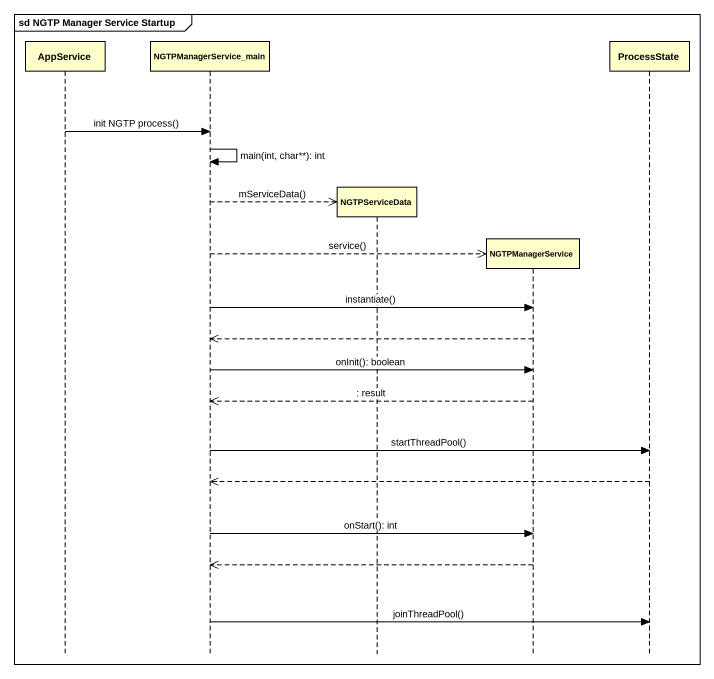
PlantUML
@startuml
mainframe sd NGTP Manager Service Startup
hide footbox
participant AppService
participant NGTPManagerService_main
participant NGTPServiceData
participant NGTPManagerService
participant ProcessState

AppService -> NGTPManagerService_main : init NGTP process()
NGTPManagerService_main -> NGTPManagerService_main : main(int, char**): int
NGTPManagerService_main -->> NGTPServiceData ** : mServiceData()
NGTPManagerService_main -->> NGTPManagerService ** : service()
NGTPManagerService_main -> NGTPManagerService : instantiate()
NGTPManagerService -->> NGTPManagerService_main
NGTPManagerService_main -> NGTPManagerService : onInit(): boolean
NGTPManagerService -->> NGTPManagerService_main : : result
NGTPManagerService_main -> ProcessState : startThreadPool()
ProcessState -->> NGTPManagerService_main
NGTPManagerService_main -> NGTPManagerService : onStart(): int
NGTPManagerService -->> NGTPManagerService_main
NGTPManagerService_main -> ProcessState : joinThreadPool()
@enduml
